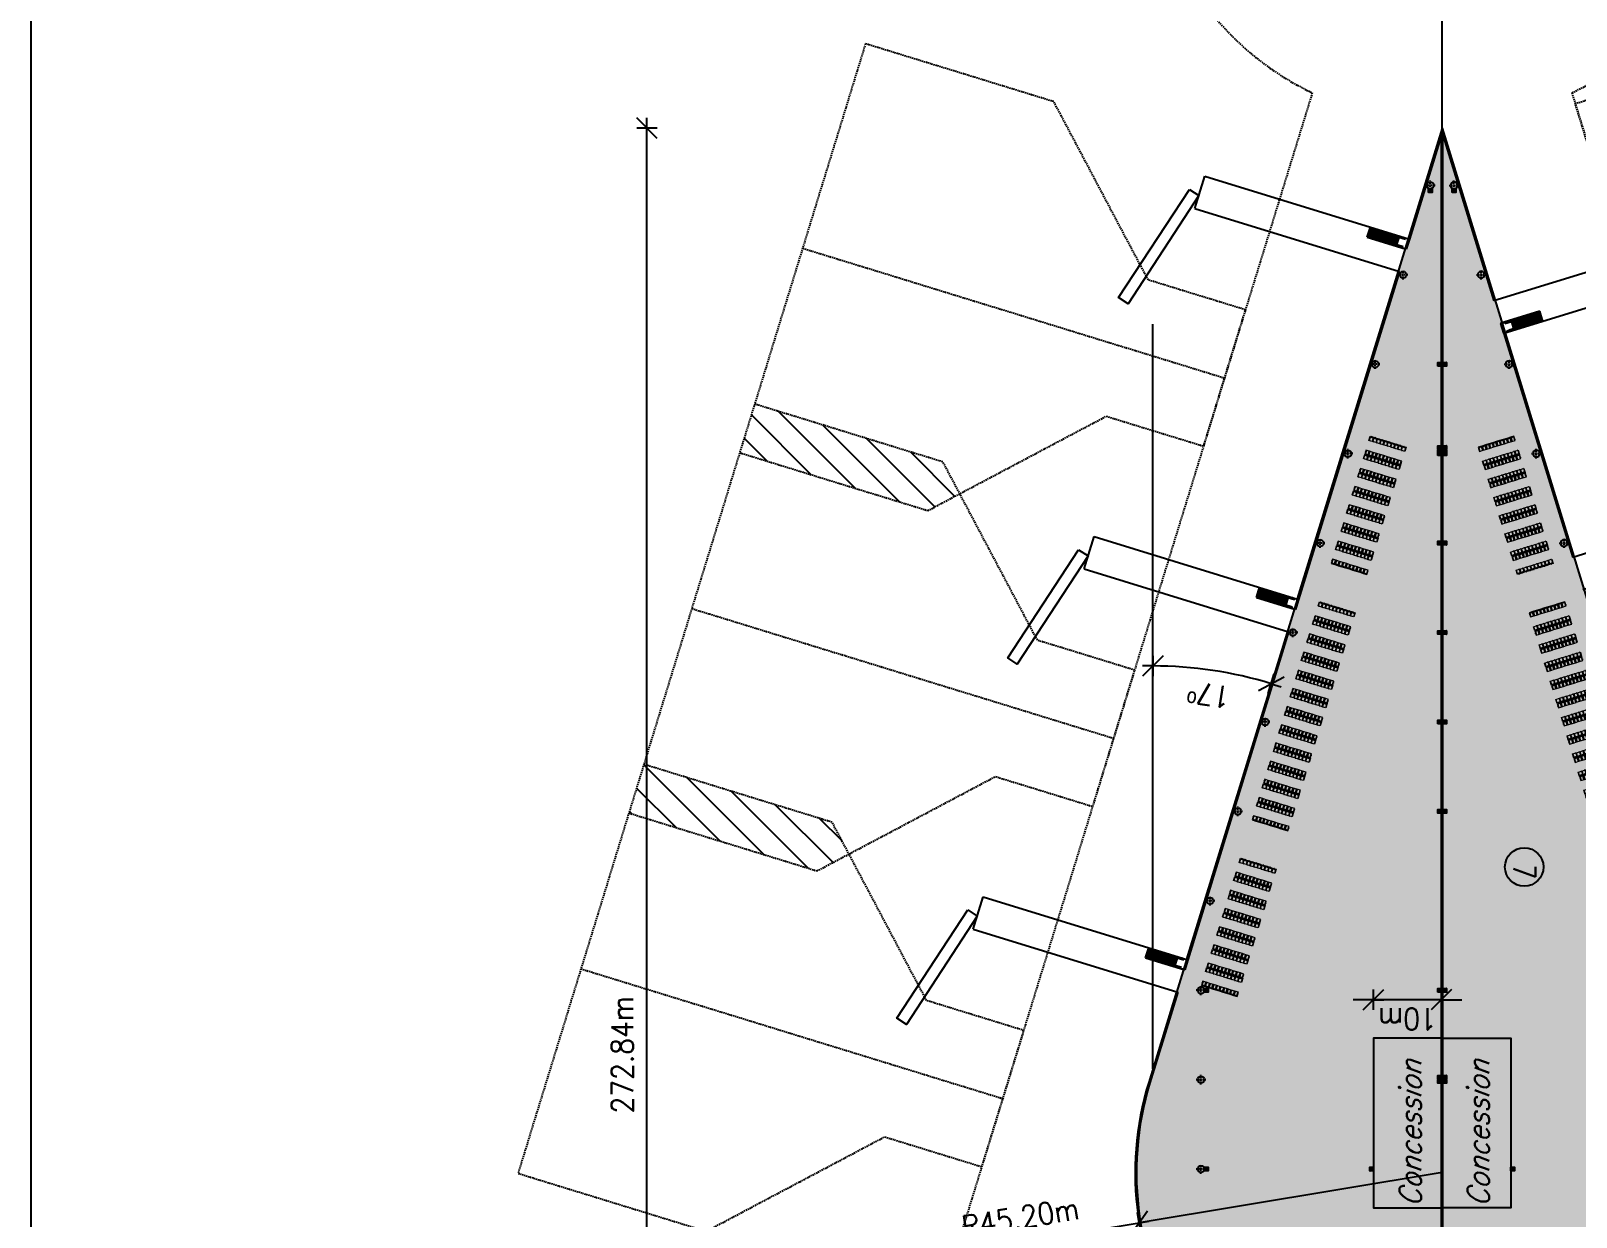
# Model space of a CAD drawing. Header units: millimetres. Extents: x -1 to 12300, y -1929 to 2470.
# Drawn here: x 7028.6 to 7256.1, y -612.1 to -437.4 of the extents above; entities that cross this region are included whole.
import ezdxf

# ---------------------------------------------------------------- set-up
doc = ezdxf.new("R2010")
doc.units = ezdxf.units.MM
for name, pattern in [('DASHDOTBERNUZ', [0.8, 0.4, -0.2, 0, -0.2]), ('DGN Style 1', [0.6, 0, -0.6]), ('HIDDENBERNUZ', [0.3, 0.2, -0.1])]:
    doc.linetypes.add(name, pattern=pattern)
doc.layers.get('0').update_dxf_attribs({"color": 250})
for name, color, linetype in [('01C', 250, 'Continuous'), ('01cotes', 200, 'Continuous'), ('01TXT', 250, 'Continuous'), ('01TXTINCENDIext', 7, 'Continuous'), ('01TXTINCENDIman', 7, 'Continuous'), ('01TXTmaterial', 31, 'Continuous'), ('05CPIL', 250, 'Continuous'), ('0fingers', 250, 'Continuous'), ('0parquing', 250, 'HIDDENBERNUZ'), ('0serveis', 6, 'HIDDENBERNUZ'), ('0Terminal', 250, 'Continuous'), ('espais terminal', 9, 'Continuous')]:
    doc.layers.add(name, color=color, linetype=linetype)
for name, color, linetype, plot in [('_AUXILIAR', 135, 'Continuous', False), ('TR-AUX-OFICINES', 9, 'Continuous', False), ('viewport', 241, 'Continuous', False)]:
    doc.layers.add(name, color=color, linetype=linetype, plot=plot)
doc.styles.add('_FERROS', font='romans.shx', dxfattribs={"width": 0.9})
doc.styles.add('_PEGATINES', font='romans.shx', dxfattribs={"width": 0.9, "oblique": 20})
doc.dimstyles.new('_100PS1500', dxfattribs={"dimtxt": 3.2, "dimasz": 3, "dimexe": 0.18, "dimexo": 0.0625, "dimgap": 2, "dimtad": 1, "dimrnd": 0.01, "dimzin": 12, "dimdsep": 46, "dimtxsty": '_FERROS', "dimblk": 'OBLIQUE', "dimcen": 0.09, "dimdle": 0.5, "dimse1": 1, "dimse2": 1, "dimclrt": 7, "dimadec": 0, "dimazin": 0, "dimtfac": 1, "dimtix": 1, "dimtmove": 2, "dimatfit": 3, "dimldrblk": 'OBLIQUE', "dimfxl": 1, "dimtvp": 0.882353, "dimtolj": 1, "dimtzin": 0, "dimarcsym": 0})
pattern_1 = [(360, (37.508332, -17.139966), (2e-18, 0.01), [])]

# ---------------------------------------------------------------- blocks, each defined once
blk = doc.blocks.new('PK-PETIT')
at = {"layer": '01C'}
for p, q in [((11.5, -14.75), (-20, -14.75)), ((11.5, -14.75), (11.5, -19.75)), ((11.5, -19.75), (-20, -19.75))]:
    blk.add_line(p, q, dxfattribs=at)
at = {"layer": '0fingers'}
blk.add_lwpolyline([(11.5, -16.75), (13.16, -17.08), (15.57, -5.07), (13.91, -4.74)], close=True, dxfattribs=at)
at = {"layer": '0parquing'}
for points in [[(46.5, -22), (24.14, -22), (11.5, -9.5), (0, -9.5), (0, 9.5), (11.5, 9.5), (24.14, 22), (46.5, 22), (46.5, -22)], [(46.5, 0), (0, 0)]]:
    blk.add_lwpolyline(points, dxfattribs=at)
blk = doc.blocks.new('_PIL0')
at = {"color": 3, "linetype": 'DASHDOTBERNUZ', "ltscale": 0.4}
for p, q in [((0.7, 0), (-0.7, 0)), ((0, -0.7), (0, 0.7))]:
    blk.add_line(p, q, dxfattribs=at)
blk.add_circle((0, 0), 0.5)
blk = doc.blocks.new('_Oblique')
for p, q in [((0, -0.5), (0, 0.5)), ((0, 0), (0.5, 0))]:
    blk.add_line(p, q)
at = {"layer": '01C', "color": 7, "linetype": 'ByBlock', "lineweight": -2}
blk.add_line((-0.5, -0.5), (0.5, 0.5), dxfattribs=at)
blk = doc.blocks.new('*D75')
at = {"layer": '01cotes', "color": 0, "lineweight": -2, "transparency": 16777216}
blk.add_line((7119.31, -725.11), (7119.31, -451.27), dxfattribs=at)
at = {"layer": 'DEFPOINTS', "color": 0, "transparency": 16777216}
for p in [(7119.31, -451.77), (7119.31, -451.77), (7119.31, -724.61)]:
    blk.add_point(p, dxfattribs=at)
at = {"layer": '01cotes', "color": 0, "lineweight": -2, "transparency": 16777216, "xscale": 3, "yscale": 3, "zscale": 3}
for p, rotation in [((7119.31, -451.77), 90), ((7119.31, -724.61), 270)]:
    blk.add_blockref('_Oblique', p, dxfattribs=dict(at, rotation=rotation))
at = {"layer": '01cotes', "color": 7, "transparency": 16777216, "insert": (7115.71, -588.19), "char_height": 3.2, "attachment_point": 5, "rotation": 90, "style": '_FERROS'}
blk.add_mtext('\\A1;272.84m', dxfattribs=at)
blk = doc.blocks.new('*D104')
at = {"layer": '01cotes', "color": 0, "lineweight": -2, "transparency": 16777216}
for p, q in [((7226.29, -580.09), (7223.29, -580.09)), ((7236.29, -580.09), (7226.29, -580.09)), ((7236.29, -580.09), (7239.29, -580.09))]:
    blk.add_line(p, q, dxfattribs=at)
at = {"layer": 'DEFPOINTS', "color": 0, "transparency": 16777216}
for p in [(7226.29, -580.09), (7226.29, -580.09), (7236.29, -580.09)]:
    blk.add_point(p, dxfattribs=at)
at = {"layer": '01cotes', "color": 0, "lineweight": -2, "transparency": 16777216, "xscale": 3, "yscale": 3, "zscale": 3}
blk.add_blockref('_Oblique', (7226.29, -580.09), dxfattribs=at)
at = {"layer": '01cotes', "color": 0, "lineweight": -2, "transparency": 16777216, "xscale": 3, "yscale": 3, "zscale": 3, "rotation": 180}
blk.add_blockref('_Oblique', (7236.29, -580.09), dxfattribs=at)
at = {"layer": '01cotes', "color": 7, "transparency": 16777216, "insert": (7231.29, -582.92), "char_height": 3.2, "attachment_point": 5, "rotation": 180, "style": '_FERROS'}
blk.add_mtext('\\A1;10m', dxfattribs=at)
blk = doc.blocks.new('A$C47A048D5')
at = {"layer": '01C', "linetype": 'Continuous'}
h = blk.add_hatch(dxfattribs=at)
h.set_pattern_fill('USER', color=256, scale=0.01, pattern_type=0)
h.set_pattern_definition(pattern_1)
h.paths.add_polyline_path([(6.02, 1.37), (6.02, 1.44), (0.57, 1.44), (0.57, 1.37)])
h = blk.add_hatch(dxfattribs=at)
h.set_pattern_fill('USER', color=256, scale=0.01, pattern_type=0)
h.set_pattern_definition(pattern_1)
h.paths.add_polyline_path([(6.02, 0.12), (6.02, 0.2), (0.57, 0.2), (0.57, 0.12)])
for p, q in [((6.02, 1.56), (0, 1.56)), ((0, 1.56), (0, 1.53)), ((0, 1.53), (0, 0)), ((6.02, 0), (0, 0)), ((6.02, 1.53), (0.03, 1.53)), ((0.03, 0.03), (0.03, 1.53)), ((6.02, 0.03), (0.03, 0.03)), ((0.57, 1.37), (0.57, 1.44)), ((0.57, 1.44), (6.02, 1.44)), ((6.02, 1.37), (0.57, 1.37)), ((0.57, 0.12), (0.57, 0.2)), ((0.57, 0.2), (6.02, 0.2)), ((0.57, 0.12), (6.02, 0.12)), ((0.88, 1.53), (0.91, 1.53)), ((0.88, 1.33), (0.89, 1.33)), ((0.91, 0.23), (0.88, 0.23)), ((0.91, 0.03), (0.88, 0.03)), ((0.89, 1.33), (0.91, 1.33)), ((0.91, 1.53), (0.91, 1.44)), ((0.91, 1.37), (0.91, 1.33)), ((0.91, 1.33), (1.58, 1.33)), ((1.58, 0.23), (0.91, 0.23)), ((0.91, 0.23), (0.91, 0.2)), ((0.91, 0.12), (0.91, 0.03)), ((1.47, 1.53), (1.47, 1.44)), ((1.47, 1.37), (1.47, 1.33)), ((1.47, 0.2), (1.47, 0.23)), ((1.47, 0.12), (1.47, 0.03)), ((1.58, 1.33), (1.58, 0.23)), ((1.58, 1.33), (6, 1.33)), ((1.58, 1.28), (6.02, 1.28)), ((1.58, 1.23), (6.02, 1.23)), ((1.58, 1.18), (6.02, 1.18)), ((1.58, 1.13), (6.02, 1.13)), ((1.58, 1.08), (6.02, 1.08)), ((1.58, 1.03), (6.02, 1.03)), ((1.58, 0.98), (6.02, 0.98)), ((1.58, 0.93), (6.02, 0.93)), ((1.58, 0.88), (6.02, 0.88)), ((1.58, 0.83), (6.02, 0.83)), ((1.58, 0.78), (6.02, 0.78)), ((1.58, 0.73), (6.02, 0.73)), ((1.58, 0.68), (6.02, 0.68)), ((1.58, 0.63), (6.02, 0.63)), ((1.58, 0.58), (6.02, 0.58)), ((1.58, 0.53), (6.02, 0.53)), ((1.58, 0.48), (6.02, 0.48)), ((1.58, 0.43), (6.02, 0.43)), ((1.58, 0.38), (6.02, 0.38)), ((1.58, 0.33), (6.02, 0.33)), ((1.58, 0.28), (6.02, 0.28)), ((5.76, 0.23), (1.58, 0.23)), ((1.58, 0.23), (6.02, 0.23)), ((6.02, 0.23), (5.76, 0.23)), ((6, 1.33), (6.02, 1.33))]:
    blk.add_line(p, q, dxfattribs=at)
at = {"layer": '01C'}
blk.add_line((6.02, 0), (6.02, 1.56), dxfattribs=at)
at = {"layer": '01C', "linetype": 'Continuous'}
for centre, radius, start, end in [((1.27, 1.39), 0.417, 161.6493, 172.8122), ((1.27, 0.18), 0.417, 187.1878, 198.3507), ((1.28, 1.46), 0.428, 192.3446, 195.0345), ((0.88, 1.35), 0.0175, 196.5618, 261.2733), ((0.88, 0.21), 0.0175, 98.7267, 163.4382), ((1.28, 0.11), 0.428, 164.9655, 167.6554), ((0.89, 1.51), 0.0175, 96.5843, 160.5151), ((0.89, 0.05), 0.0175, 199.4849, 263.4157)]:
    blk.add_arc(centre, radius, start, end, dxfattribs=at)
blk = doc.blocks.new('A$C4F031390')
at = {"layer": '0parquing'}
for points in [[(31.5, -65), (31.5, -36.01), (10.5, -15), (10.5, 0), (-10.5, 0), (-10.5, -15), (-31.5, -36.01), (-31.5, -65), (31.5, -65)], [(0, -65), (0, 0)]]:
    blk.add_lwpolyline(points, dxfattribs=at)
blk = doc.blocks.new('*D199')
at = {"layer": '01cotes', "color": 0, "lineweight": -2, "transparency": 16777216}
blk.add_arc((7193.8, -590.24), 59.3, 72.9045, 90, dxfattribs=at)
at = {"layer": 'DEFPOINTS', "color": 0, "transparency": 16777216}
for p in [(7236.39, -451.77), (7193.8, -480.64), (7205.52, -532.11), (7193.8, -590.24), (7193.19, -592.25)]:
    blk.add_point(p, dxfattribs=at)
at = {"layer": '01cotes', "color": 0, "lineweight": -2, "transparency": 16777216, "xscale": 3, "yscale": 3, "zscale": 3}
for p, rotation in [((7193.8, -530.94), 180.0000000000004), ((7211.24, -533.56), 342.9045363779595)]:
    blk.add_blockref('_Oblique', p, dxfattribs=dict(at, rotation=rotation))
at = {"layer": '01cotes', "color": 7, "transparency": 16777216, "insert": (7202.08, -535.16), "char_height": 3.2, "attachment_point": 5, "rotation": 171.4523, "style": '_FERROS'}
blk.add_mtext('\\A1;17º', dxfattribs=at)
blk = doc.blocks.new('*D200')
at = {"layer": '01cotes', "color": 0, "lineweight": -2, "transparency": 16777216}
for p in [(7236.39, -605.53), (7163.93, -617.51)]:
    blk.add_line(p, (7191.8, -612.91), dxfattribs=at)
at = {"layer": 'DEFPOINTS', "color": 0, "transparency": 16777216}
for p in [(7236.39, -605.53), (7191.8, -612.91)]:
    blk.add_point(p, dxfattribs=at)
at = {"layer": '01cotes', "color": 0, "lineweight": -2, "transparency": 16777216, "xscale": 3, "yscale": 3, "zscale": 3, "rotation": 9.387368625860645}
blk.add_blockref('_Oblique', (7191.8, -612.91), dxfattribs=at)
at = {"layer": '01cotes', "color": 7, "transparency": 16777216, "insert": (7174.32, -612.15), "char_height": 3.2, "attachment_point": 5, "rotation": 9.3874, "style": '_FERROS'}
blk.add_mtext('\\A1;R45.20m', dxfattribs=at)
blk = doc.blocks.new('A$C365033A8')
at = {"linetype": 'Continuous', "lineweight": 0, "flags": 128}
blk.add_lwpolyline([(0.77, 0.17), (0.63, 0.7), (0, 0.53), (0.14, 0)], close=True, dxfattribs=at)
at = {"linetype": 'DGN Style 1', "lineweight": 0, "flags": 128}
blk.add_lwpolyline([(0.64, 0.64), (0.75, 0.22), (0.77, 0.17), (0.14, 0), (0, 0.53), (0.63, 0.7)], close=True, dxfattribs=at)
at = {"linetype": 'Continuous', "lineweight": 0, "flags": 128}
blk.add_lwpolyline([(0.64, 0.64), (0.13, 0.5), (0.24, 0.09), (0.75, 0.22)], dxfattribs=at)
blk = doc.blocks.new('CADIRES')
at = {"layer": '01C', "xscale": -1, "rotation": 104.8649578604252}
for p in [(0.51, 2.94), (1.06, 2.94), (1.61, 2.94), (2.16, 2.94), (2.71, 2.94), (3.26, 2.94), (3.81, 2.94), (4.36, 2.94), (4.91, 2.94), (5.46, 2.94)]:
    blk.add_blockref('A$C365033A8', p, dxfattribs=at)
at = {"layer": '01C', "rotation": 75.13504216545468}
for p in [(0.51, -0.14), (1.06, -0.14), (1.61, -0.14), (2.16, -0.14), (2.71, -0.14), (3.26, -0.14), (3.81, -0.14), (4.36, -0.14), (4.91, -0.14), (5.46, -0.14)]:
    blk.add_blockref('A$C365033A8', p, dxfattribs=at)
blk = doc.blocks.new('*U240')
at = {"layer": '01C'}
blk.add_blockref('CADIRES', (-2.75, -1.4), dxfattribs=at)
blk = doc.blocks.new('*U239')
at = {"layer": '01C', "color": 0, "linetype": 'ByBlock', "lineweight": -2, "transparency": 16777216}
for p in [(0, 30.8), (0, 28), (0, 25.2), (0, 22.4), (0, 19.6), (0, 16.8), (0, 14), (0, 11.2), (0, 8.4), (0, 5.6), (0, 2.8), (0, 0)]:
    blk.add_blockref('*U240', p, dxfattribs=at)
blk = doc.blocks.new('*U241')
at = {"layer": '01C'}
blk.add_blockref('CADIRES', (-2.75, -1.4), dxfattribs=at)
blk = doc.blocks.new('*U242')
at = {"layer": '01C', "color": 0, "linetype": 'ByBlock', "lineweight": -2, "transparency": 16777216}
for p in [(0, 30.8), (0, 28), (0, 25.2), (0, 22.4), (0, 19.6), (0, 16.8), (0, 14), (0, 11.2), (0, 8.4), (0, 5.6), (0, 2.8), (0, 0)]:
    blk.add_blockref('*U241', p, dxfattribs=at)
blk = doc.blocks.new('A$C39DC0D00')
at = {"layer": '01TXTINCENDIext'}
h = blk.add_hatch(color=7, dxfattribs=at)
h.dxf.hatch_style = 1
h.paths.add_polyline_path([(0.53, 0.54), (0, 0.54), (0, 0), (0.53, 0)])
h.paths.add_polyline_path([(0.51, 0.51), (0.51, 0.03, -0.414214), (0.5, 0.02), (0.03, 0.02, -0.414214), (0.02, 0.03), (0.02, 0.51, -0.414214), (0.03, 0.52), (0.5, 0.52, -0.414214)], flags=16)
h.paths.add_polyline_path([(0.35, 0.45), (0.34, 0.44), (0.34, 0.45), (0.33, 0.45), (0.32, 0.45), (0.32, 0.45), (0.31, 0.45), (0.31, 0.45), (0.29, 0.45), (0.27, 0.45), (0.27, 0.45), (0.27, 0.45), (0.27, 0.45), (0.27, 0.44), (0.27, 0.44), (0.28, 0.43), (0.28, 0.42, -0.120407), (0.33, 0.4, -0.22624), (0.33, 0.39), (0.33, 0.05, -0.414214), (0.32, 0.04), (0.21, 0.04, -0.414214), (0.19, 0.05), (0.19, 0.08), (0.17, 0.08), (0.17, 0.08), (0.17, 0.1), (0.17, 0.1), (0.17, 0.11), (0.17, 0.11), (0.17, 0.14), (0.17, 0.14), (0.17, 0.14), (0.17, 0.17), (0.16, 0.19), (0.14, 0.24), (0.13, 0.27), (0.12, 0.29), (0.12, 0.31), (0.11, 0.33), (0.11, 0.35), (0.11, 0.38), (0.12, 0.39), (0.13, 0.4), (0.14, 0.42), (0.15, 0.43), (0.16, 0.44), (0.18, 0.44), (0.2, 0.45), (0.22, 0.46), (0.24, 0.46), (0.25, 0.46), (0.25, 0.46), (0.28, 0.48), (0.31, 0.49), (0.33, 0.5), (0.33, 0.49), (0.32, 0.49), (0.29, 0.47), (0.28, 0.47), (0.29, 0.47), (0.31, 0.46), (0.33, 0.46), (0.35, 0.45), (0.35, 0.45)], flags=0)
h.paths.add_polyline_path([(0.25, 0.44), (0.25, 0.44), (0.25, 0.44), (0.25, 0.44), (0.25, 0.43), (0.24, 0.42, 0.110621), (0.2, 0.4, 0.22624), (0.19, 0.39), (0.19, 0.1), (0.19, 0.1), (0.18, 0.1), (0.18, 0.11), (0.19, 0.11), (0.19, 0.14), (0.18, 0.14), (0.18, 0.15), (0.18, 0.17), (0.17, 0.2), (0.16, 0.23), (0.14, 0.27), (0.13, 0.3), (0.13, 0.33), (0.12, 0.35), (0.13, 0.37), (0.13, 0.39), (0.14, 0.41), (0.16, 0.42), (0.18, 0.43), (0.21, 0.44), (0.22, 0.44)], flags=0)
h = blk.add_hatch(color=10, dxfattribs=at)
h.paths.add_polyline_path([(0.51, 0.51, 0.414214), (0.5, 0.52), (0.03, 0.52, 0.414214), (0.02, 0.51), (0.02, 0.03, 0.414214), (0.03, 0.02), (0.5, 0.02, 0.414214), (0.51, 0.03)])
h.paths.add_polyline_path([(0.12, 0.31), (0.11, 0.33), (0.11, 0.35), (0.11, 0.38), (0.12, 0.39), (0.13, 0.4), (0.14, 0.42), (0.15, 0.43), (0.16, 0.44), (0.18, 0.44), (0.2, 0.45), (0.22, 0.46), (0.24, 0.46), (0.25, 0.46), (0.25, 0.46), (0.28, 0.48), (0.31, 0.49), (0.33, 0.5), (0.33, 0.49), (0.32, 0.49), (0.29, 0.47), (0.28, 0.47), (0.29, 0.47), (0.31, 0.46), (0.33, 0.46), (0.35, 0.45), (0.35, 0.45), (0.35, 0.45), (0.34, 0.44), (0.34, 0.45), (0.33, 0.45), (0.32, 0.45), (0.32, 0.45), (0.31, 0.45), (0.31, 0.45), (0.29, 0.45), (0.27, 0.45), (0.27, 0.45), (0.27, 0.45), (0.27, 0.45), (0.27, 0.44), (0.27, 0.44), (0.28, 0.43), (0.28, 0.42, -0.120407), (0.33, 0.4, -0.22624), (0.33, 0.39), (0.33, 0.05, -0.414214), (0.32, 0.04), (0.21, 0.04, -0.414214), (0.19, 0.05), (0.19, 0.08), (0.17, 0.08), (0.17, 0.08), (0.17, 0.1), (0.17, 0.1), (0.17, 0.11), (0.17, 0.11), (0.17, 0.14), (0.17, 0.14), (0.17, 0.14), (0.17, 0.17), (0.16, 0.19), (0.14, 0.24), (0.13, 0.27), (0.12, 0.29)], flags=16)
h.paths.add_polyline_path([(0.13, 0.33), (0.12, 0.35), (0.13, 0.37), (0.13, 0.39), (0.14, 0.41), (0.16, 0.42), (0.18, 0.43), (0.21, 0.44), (0.22, 0.44), (0.25, 0.44), (0.25, 0.44), (0.25, 0.44), (0.25, 0.44), (0.25, 0.43), (0.24, 0.42, 0.110621), (0.2, 0.4, 0.22624), (0.19, 0.39), (0.19, 0.1), (0.19, 0.1), (0.18, 0.1), (0.18, 0.11), (0.19, 0.11), (0.19, 0.14), (0.18, 0.14), (0.18, 0.15), (0.18, 0.17), (0.17, 0.2), (0.16, 0.23), (0.14, 0.27), (0.13, 0.3)], flags=0)
h.paths.add_polyline_path([(0.19, 0.39, -0.22624), (0.2, 0.4, -0.110621), (0.24, 0.42), (0.25, 0.43), (0.25, 0.44), (0.25, 0.44), (0.25, 0.44), (0.25, 0.44), (0.22, 0.44), (0.21, 0.44), (0.18, 0.43), (0.16, 0.42), (0.14, 0.41), (0.13, 0.39), (0.13, 0.37), (0.12, 0.35), (0.13, 0.33), (0.13, 0.3), (0.14, 0.27), (0.16, 0.23), (0.17, 0.2), (0.18, 0.17), (0.18, 0.15), (0.18, 0.14), (0.19, 0.14), (0.19, 0.11), (0.18, 0.11), (0.18, 0.1), (0.19, 0.1), (0.19, 0.1)], flags=0)
h = blk.add_hatch(color=255, dxfattribs=at)
h.paths.add_polyline_path([(0.33, 0.39, 0.22624), (0.33, 0.4, 0.120407), (0.28, 0.42), (0.28, 0.43), (0.27, 0.44), (0.27, 0.44), (0.27, 0.45), (0.27, 0.45), (0.27, 0.45), (0.27, 0.45), (0.29, 0.45), (0.31, 0.45), (0.31, 0.45), (0.32, 0.45), (0.32, 0.45), (0.33, 0.45), (0.34, 0.45), (0.34, 0.44), (0.35, 0.45), (0.35, 0.45), (0.35, 0.45), (0.33, 0.46), (0.31, 0.46), (0.29, 0.47), (0.28, 0.47), (0.29, 0.47), (0.32, 0.49), (0.33, 0.49), (0.33, 0.5), (0.31, 0.49), (0.28, 0.48), (0.25, 0.46), (0.25, 0.46), (0.24, 0.46), (0.22, 0.46), (0.2, 0.45), (0.18, 0.44), (0.16, 0.44), (0.15, 0.43), (0.14, 0.42), (0.13, 0.4), (0.12, 0.39), (0.11, 0.38), (0.11, 0.35), (0.11, 0.33), (0.12, 0.31), (0.12, 0.29), (0.13, 0.27), (0.14, 0.24), (0.16, 0.19), (0.17, 0.17), (0.17, 0.14), (0.17, 0.14), (0.17, 0.14), (0.17, 0.11), (0.17, 0.11), (0.17, 0.1), (0.17, 0.1), (0.17, 0.08), (0.17, 0.08), (0.19, 0.08), (0.19, 0.05, 0.414214), (0.21, 0.04), (0.32, 0.04, 0.414214), (0.33, 0.05)])
h.paths.add_polyline_path([(0.19, 0.1), (0.19, 0.1), (0.18, 0.1), (0.18, 0.11), (0.19, 0.11), (0.19, 0.14), (0.18, 0.14), (0.18, 0.15), (0.18, 0.17), (0.17, 0.2), (0.16, 0.23), (0.14, 0.27), (0.13, 0.3), (0.13, 0.33), (0.12, 0.35), (0.13, 0.37), (0.13, 0.39), (0.14, 0.41), (0.16, 0.42), (0.18, 0.43), (0.21, 0.44), (0.22, 0.44), (0.25, 0.44), (0.25, 0.44), (0.25, 0.44), (0.25, 0.44), (0.25, 0.43), (0.24, 0.42, 0.110621), (0.2, 0.4, 0.22624), (0.19, 0.39)], flags=16)
blk.add_hatch(color=10, dxfattribs=at).paths.add_polyline_path([(0.19, 0.39, -0.22624), (0.2, 0.4, -0.110621), (0.24, 0.42), (0.25, 0.43), (0.25, 0.44), (0.25, 0.44), (0.25, 0.44), (0.25, 0.44), (0.22, 0.44), (0.21, 0.44), (0.18, 0.43), (0.16, 0.42), (0.14, 0.41), (0.13, 0.39), (0.13, 0.37), (0.12, 0.35), (0.13, 0.33), (0.13, 0.3), (0.14, 0.27), (0.16, 0.23), (0.17, 0.2), (0.18, 0.17), (0.18, 0.15), (0.18, 0.14), (0.19, 0.14), (0.19, 0.11), (0.18, 0.11), (0.18, 0.1), (0.19, 0.1), (0.19, 0.1)])
at = {"layer": '01TXTINCENDIext', "color": 255}
for p, q in [((0.02, 0.03), (0.02, 0.51)), ((0.03, 0.52), (0.5, 0.52)), ((0.5, 0.02), (0.03, 0.02)), ((0.51, 0.51), (0.51, 0.03))]:
    blk.add_line(p, q, dxfattribs=at)
at = {"layer": '01TXTINCENDIext', "color": 7}
blk.add_lwpolyline([(0, 0.54), (0.53, 0.54), (0.53, 0), (0, 0)], close=True, dxfattribs=at)
at = {"layer": '01TXTINCENDIext', "color": 255}
for points in [[(0.28, 0.42), (0.28, 0.43), (0.27, 0.44), (0.27, 0.44), (0.27, 0.45), (0.27, 0.45), (0.27, 0.45), (0.27, 0.45), (0.29, 0.45), (0.31, 0.45), (0.31, 0.45), (0.32, 0.45), (0.32, 0.45), (0.33, 0.45), (0.34, 0.45), (0.34, 0.44), (0.35, 0.45), (0.35, 0.45), (0.35, 0.45), (0.33, 0.46), (0.31, 0.46), (0.29, 0.47), (0.28, 0.47), (0.29, 0.47), (0.32, 0.49), (0.33, 0.49), (0.33, 0.5), (0.31, 0.49), (0.28, 0.48), (0.25, 0.46), (0.25, 0.46), (0.24, 0.46), (0.22, 0.46), (0.2, 0.45), (0.18, 0.44), (0.16, 0.44), (0.15, 0.43), (0.14, 0.42), (0.13, 0.4), (0.12, 0.39), (0.11, 0.38), (0.11, 0.35), (0.11, 0.33), (0.12, 0.31), (0.12, 0.29), (0.13, 0.27), (0.14, 0.24), (0.16, 0.19), (0.17, 0.17), (0.17, 0.14), (0.17, 0.14), (0.17, 0.14), (0.17, 0.11), (0.17, 0.11), (0.17, 0.1), (0.17, 0.1), (0.17, 0.08), (0.17, 0.08), (0.19, 0.08)], [(0.19, 0.1), (0.19, 0.1), (0.18, 0.1), (0.18, 0.11), (0.19, 0.11), (0.19, 0.14), (0.18, 0.14), (0.18, 0.15), (0.18, 0.17), (0.17, 0.2), (0.16, 0.23), (0.14, 0.27), (0.13, 0.3), (0.13, 0.33), (0.12, 0.35), (0.13, 0.37), (0.13, 0.39), (0.14, 0.41), (0.16, 0.42), (0.18, 0.43), (0.21, 0.44), (0.22, 0.44), (0.25, 0.44), (0.25, 0.44), (0.25, 0.44), (0.25, 0.44), (0.25, 0.43), (0.24, 0.42)], [(0.19, 0.39), (0.19, 0.1)]]:
    blk.add_lwpolyline(points, dxfattribs=at)
blk.add_lwpolyline([(0.19, 0.08), (0.19, 0.05, 0.414214), (0.21, 0.04), (0.32, 0.04, 0.414214), (0.33, 0.05), (0.33, 0.39)], format="xyb", dxfattribs=at)
for centre, radius, start, end in [((0.03, 0.51), 0.0144, 90, 180), ((0.03, 0.03), 0.0144, 180, 270), ((0.21, 0.39), 0.0128, 129.008, 180), ((0.26, 0.32), 0.105, 103.7582, 129.008), ((0.26, 0.32), 0.105, 50.992, 78.4551), ((0.32, 0.39), 0.0128, 0, 50.992), ((0.5, 0.51), 0.0144, 0, 90), ((0.5, 0.03), 0.0144, 270, 0)]:
    blk.add_arc(centre, radius, start, end, dxfattribs=at)
blk = doc.blocks.new('MANGERA')
at = {"layer": '01TXTINCENDIext'}
h = blk.add_hatch(color=7, dxfattribs=at)
h.dxf.hatch_style = 1
h.paths.add_polyline_path([(0.53, 0.54), (0, 0.54), (0, 0), (0.53, 0)])
h.paths.add_polyline_path([(0.03, 0.52), (0.5, 0.52, -0.414214), (0.51, 0.51), (0.51, 0.03, -0.414214), (0.5, 0.02), (0.03, 0.02, -0.414214), (0.02, 0.03), (0.02, 0.51, -0.414214)], flags=16)
h.paths.add_polyline_path([(0.1, 0.49), (0.11, 0.49), (0.11, 0.2), (0.1, 0.2)], flags=0)
h.paths.add_polyline_path([(0.15, 0.48), (0.15, 0.18, -1), (0.12, 0.18), (0.12, 0.48, -1)], flags=0)
h.paths.add_polyline_path([(0.19, 0.48), (0.19, 0.2, -1), (0.16, 0.2), (0.16, 0.48, -1)], flags=0)
h.paths.add_polyline_path([(0.22, 0.48), (0.22, 0.2, -1), (0.2, 0.2), (0.2, 0.48, -1)], flags=0)
h.paths.add_polyline_path([(0.26, 0.48), (0.26, 0.2, -1), (0.23, 0.2), (0.23, 0.48, -1)], flags=0)
h.paths.add_polyline_path([(0.3, 0.48), (0.3, 0.2, -1), (0.27, 0.2), (0.27, 0.48, -1)], flags=0)
h.paths.add_polyline_path([(0.31, 0.49), (0.31, 0.49), (0.31, 0.35), (0.37, 0.35, -25.210419), (0.37, 0.35), (0.31, 0.35), (0.31, 0.2), (0.31, 0.2)], flags=0)
h.paths.add_polyline_path([(0.11, 0.16), (0.15, 0.16), (0.15, 0.15), (0.11, 0.15)], flags=0)
h.paths.add_polyline_path([(0.4, 0.38), (0.4, 0.35), (0.37, 0.35, -0.36031)], flags=0)
h.paths.add_polyline_path([(0.12, 0.15), (0.15, 0.15), (0.15, 0.12), (0.12, 0.12)], flags=0)
h.paths.add_polyline_path([(0.37, 0.35), (0.4, 0.35), (0.4, 0.32, -0.36031)], flags=0)
h.paths.add_polyline_path([(0.41, 0.38, -0.36031), (0.44, 0.35), (0.41, 0.35)], flags=0)
h.paths.add_polyline_path([(0.11, 0.12), (0.15, 0.12), (0.15, 0.11), (0.11, 0.11)], flags=0)
h.paths.add_polyline_path([(0.41, 0.35), (0.44, 0.35, -0.36031), (0.41, 0.32)], flags=0)
h.paths.add_polyline_path([(0.12, 0.1), (0.15, 0.1), (0.14, 0.07), (0.12, 0.07)], flags=0)
h.paths.add_polyline_path([(0.13, 0.06), (0.14, 0.06), (0.14, 0.05), (0.13, 0.05)], flags=0)
h = blk.add_hatch(color=10, dxfattribs=at)
h.paths.add_polyline_path([(0.03, 0.52, 0.414214), (0.02, 0.51), (0.02, 0.03, 0.414214), (0.03, 0.02), (0.5, 0.02, 0.414214), (0.51, 0.03), (0.51, 0.51, 0.414214), (0.5, 0.52)])
h.paths.add_polyline_path([(0.37, 0.35), (0.31, 0.35), (0.31, 0.2), (0.31, 0.2), (0.31, 0.49), (0.31, 0.49), (0.31, 0.35), (0.37, 0.35, -25.210419)], flags=16)
h.paths.add_polyline_path([(0.41, 0.38, -0.36031), (0.44, 0.35), (0.41, 0.35)], flags=0)
h.paths.add_polyline_path([(0.4, 0.38), (0.4, 0.35), (0.37, 0.35, -0.36031)], flags=0)
h.paths.add_polyline_path([(0.44, 0.35, -0.36031), (0.41, 0.32), (0.41, 0.35)], flags=0)
h.paths.add_polyline_path([(0.4, 0.35), (0.4, 0.32, -0.36031), (0.37, 0.35)], flags=0)
h.paths.add_polyline_path([(0.3, 0.2, -1), (0.27, 0.2), (0.27, 0.48, -1), (0.3, 0.48)], flags=16)
h.paths.add_polyline_path([(0.26, 0.2, -1), (0.23, 0.2), (0.23, 0.48, -1), (0.26, 0.48)], flags=16)
h.paths.add_polyline_path([(0.22, 0.2, -1), (0.2, 0.2), (0.2, 0.48, -1), (0.22, 0.48)], flags=16)
h.paths.add_polyline_path([(0.19, 0.2, -1), (0.16, 0.2), (0.16, 0.48, -1), (0.19, 0.48)], flags=16)
h.paths.add_polyline_path([(0.15, 0.18, -1), (0.12, 0.18), (0.12, 0.48, -1), (0.15, 0.48)], flags=16)
h.paths.add_polyline_path([(0.11, 0.2), (0.1, 0.2), (0.1, 0.49), (0.11, 0.49)], flags=16)
h.paths.add_polyline_path([(0.15, 0.16), (0.15, 0.15), (0.11, 0.15), (0.11, 0.16)], flags=16)
h.paths.add_polyline_path([(0.15, 0.15), (0.15, 0.12), (0.12, 0.12), (0.12, 0.15)], flags=16)
h.paths.add_polyline_path([(0.15, 0.12), (0.15, 0.11), (0.11, 0.11), (0.11, 0.12)], flags=16)
h.paths.add_polyline_path([(0.15, 0.1), (0.14, 0.07), (0.12, 0.07), (0.12, 0.1)], flags=16)
h.paths.add_polyline_path([(0.14, 0.06), (0.14, 0.05), (0.13, 0.05), (0.13, 0.06)], flags=16)
h = blk.add_hatch(color=7, dxfattribs=at)
h.dxf.hatch_style = 1
h.paths.add_polyline_path([(0.15, 0.48, 1), (0.12, 0.48), (0.12, 0.18, 1), (0.15, 0.18)])
h.paths.add_polyline_path([(0.19, 0.48, 1), (0.16, 0.48), (0.16, 0.2, 1), (0.19, 0.2)])
h.paths.add_polyline_path([(0.22, 0.48, 1), (0.2, 0.48), (0.2, 0.2, 1), (0.22, 0.2)])
h.paths.add_polyline_path([(0.26, 0.48, 1), (0.23, 0.48), (0.23, 0.2, 1), (0.26, 0.2)])
h.paths.add_polyline_path([(0.3, 0.48, 1), (0.27, 0.48), (0.27, 0.2, 1), (0.3, 0.2)])
h.paths.add_polyline_path([(0.11, 0.49), (0.1, 0.49), (0.1, 0.2), (0.11, 0.2)])
h.paths.add_polyline_path([(0.31, 0.49), (0.31, 0.49), (0.31, 0.2), (0.31, 0.2)])
h.paths.add_polyline_path([(0.37, 0.35), (0.31, 0.35), (0.31, 0.35), (0.37, 0.35, 25.210419)])
h.paths.add_polyline_path([(0.37, 0.35), (0.4, 0.35), (0.4, 0.32, -0.36031)], flags=16)
h.paths.add_polyline_path([(0.37, 0.35, -0.36031), (0.4, 0.38), (0.4, 0.35)], flags=16)
h.paths.add_polyline_path([(0.41, 0.35), (0.44, 0.35, -0.36031), (0.41, 0.32)], flags=16)
h.paths.add_polyline_path([(0.41, 0.35), (0.41, 0.38, -0.36031), (0.44, 0.35)], flags=16)
h.paths.add_polyline_path([(0.15, 0.16), (0.11, 0.16), (0.11, 0.15), (0.15, 0.15)])
h.paths.add_polyline_path([(0.15, 0.15), (0.12, 0.15), (0.12, 0.12), (0.15, 0.12)])
h.paths.add_polyline_path([(0.15, 0.12), (0.11, 0.12), (0.11, 0.11), (0.15, 0.11)])
h.paths.add_polyline_path([(0.15, 0.1), (0.12, 0.1), (0.12, 0.07), (0.14, 0.07)])
h.paths.add_polyline_path([(0.14, 0.06), (0.13, 0.06), (0.13, 0.05), (0.14, 0.05)])
at = {"layer": '01TXTINCENDIext', "color": 255}
for p, q in [((0.02, 0.03), (0.02, 0.51)), ((0.03, 0.52), (0.5, 0.52)), ((0.5, 0.02), (0.03, 0.02)), ((0.37, 0.35), (0.31, 0.35)), ((0.37, 0.35), (0.31, 0.35)), ((0.4, 0.35), (0.37, 0.35)), ((0.4, 0.35), (0.37, 0.35)), ((0.4, 0.38), (0.4, 0.35)), ((0.4, 0.35), (0.4, 0.32)), ((0.41, 0.38), (0.41, 0.35)), ((0.41, 0.35), (0.41, 0.32)), ((0.44, 0.35), (0.41, 0.35)), ((0.44, 0.35), (0.41, 0.35)), ((0.51, 0.51), (0.51, 0.03))]:
    blk.add_line(p, q, dxfattribs=at)
at = {"layer": '01TXTINCENDIext', "color": 7}
blk.add_lwpolyline([(0, 0.54), (0.53, 0.54), (0.53, 0), (0, 0)], close=True, dxfattribs=at)
at = {"layer": '01TXTINCENDIext', "color": 255}
for points in [[(0.1, 0.49), (0.11, 0.49), (0.11, 0.2), (0.1, 0.2)], [(0.11, 0.16), (0.15, 0.16), (0.15, 0.15), (0.11, 0.15)], [(0.11, 0.12), (0.15, 0.12), (0.15, 0.11), (0.11, 0.11)], [(0.12, 0.15), (0.15, 0.15), (0.15, 0.12), (0.12, 0.12)], [(0.12, 0.1), (0.15, 0.1), (0.14, 0.07), (0.12, 0.07)], [(0.13, 0.06), (0.14, 0.06), (0.14, 0.05), (0.13, 0.05)], [(0.31, 0.49), (0.31, 0.49), (0.31, 0.2), (0.31, 0.2)]]:
    blk.add_lwpolyline(points, close=True, dxfattribs=at)
for points in [[(0.12, 0.18), (0.12, 0.48)], [(0.15, 0.48), (0.15, 0.18)], [(0.16, 0.2), (0.16, 0.48)], [(0.19, 0.48), (0.19, 0.2)], [(0.2, 0.2), (0.2, 0.48)], [(0.22, 0.48), (0.22, 0.2)], [(0.23, 0.2), (0.23, 0.48)], [(0.26, 0.48), (0.26, 0.2)], [(0.27, 0.2), (0.27, 0.48)], [(0.3, 0.48), (0.3, 0.2)]]:
    blk.add_lwpolyline(points, dxfattribs=at)
for centre, radius, start, end in [((0.03, 0.51), 0.0144, 90, 180), ((0.03, 0.03), 0.0144, 180, 270), ((0.13, 0.48), 0.0139, 0, 180), ((0.13, 0.18), 0.0139, 180, 0), ((0.17, 0.48), 0.0139, 0, 180), ((0.17, 0.2), 0.0139, 180, 0), ((0.21, 0.48), 0.0139, 0, 180), ((0.21, 0.2), 0.0139, 180, 0), ((0.25, 0.48), 0.0139, 0, 180), ((0.25, 0.2), 0.0139, 180, 0), ((0.29, 0.48), 0.0139, 0, 180), ((0.29, 0.2), 0.0139, 180, 0), ((0.41, 0.35), 0.0384, 184.543, 175.457), ((0.41, 0.35), 0.0325, 95.3708, 174.6292), ((0.41, 0.35), 0.0325, 185.3708, 264.6292), ((0.41, 0.35), 0.0325, 5.3708, 84.6292), ((0.41, 0.35), 0.0325, 275.3708, 354.6292), ((0.5, 0.51), 0.0144, 0, 90), ((0.5, 0.03), 0.0144, 270, 0)]:
    blk.add_arc(centre, radius, start, end, dxfattribs=at)
blk = doc.blocks.new('PULSADOR')
at = {"layer": '01TXTINCENDIext'}
h = blk.add_hatch(color=10, dxfattribs=at)
h.paths.add_polyline_path([(0.53, 0.54), (0, 0.54), (0, 0), (0.53, 0)])
h.paths.add_polyline_path([(0.03, 0.52), (0.5, 0.52, -0.414214), (0.51, 0.51), (0.51, 0.03, -0.414214), (0.5, 0.02), (0.03, 0.02, -0.414214), (0.02, 0.03), (0.02, 0.51, -0.414214)], flags=16)
h.paths.add_polyline_path([(0.43, 0.27, -1), (0.09, 0.27, -1)], flags=0)
h.paths.add_polyline_path([(0.34, 0.27, -1), (0.19, 0.27, -1)], flags=0)
h = blk.add_hatch(color=7, dxfattribs=at)
h.dxf.hatch_style = 1
h.paths.add_polyline_path([(0.51, 0.51, 0.414214), (0.5, 0.52), (0.03, 0.52, 0.414214), (0.02, 0.51), (0.02, 0.03, 0.414214), (0.03, 0.02), (0.5, 0.02, 0.414214), (0.51, 0.03)])
h.paths.add_polyline_path([(0.43, 0.27, -1), (0.09, 0.27, -1)], flags=16)
h.paths.add_polyline_path([(0.34, 0.27, -1), (0.19, 0.27, -1)], flags=0)
h = blk.add_hatch(color=7, dxfattribs=at)
h.dxf.hatch_style = 1
h.paths.add_polyline_path([(0.34, 0.27, 1), (0.19, 0.27, 1)])
at = {"layer": '01TXTINCENDIext', "color": 255}
for p, q in [((0.02, 0.03), (0.02, 0.51)), ((0.5, 0.02), (0.03, 0.02)), ((0.51, 0.51), (0.51, 0.03))]:
    blk.add_line(p, q, dxfattribs=at)
at = {"layer": '01TXTINCENDIext', "color": 7}
blk.add_lwpolyline([(0, 0.54), (0.53, 0.54), (0.53, 0), (0, 0)], close=True, dxfattribs=at)
for radius in [0.17, 0.075]:
    blk.add_circle((0.26, 0.27), radius, dxfattribs=at)
at = {"layer": '01TXTINCENDIext', "color": 255}
for centre, start, end in [((0.03, 0.51), 90, 180), ((0.03, 0.03), 180, 270), ((0.5, 0.51), 0, 90), ((0.5, 0.03), 270, 0)]:
    blk.add_arc(centre, 0.0144, start, end, dxfattribs=at)

msp = doc.modelspace()

# ---------------------------------------------------------------- hatches: boundary and pattern name
at = {"layer": '0parquing'}
h = msp.add_hatch(dxfattribs=at)
h.set_pattern_fill('ANSI31', color=256)
h.set_pattern_definition([(135, (8267.587, -1846.8883), (-2.245064, -2.245064), [])])
h.paths.add_polyline_path([(7099.895, -1049.445), (7099.895, -1056.945), (7135.853, -1056.945), (7139.026, -1053.195), (7135.853, -1049.445)])
h.paths.add_polyline_path([(7115.39, -976.945), (7115.39, -981.276), (7139.518, -981.276), (7135.853, -976.945)])
h.paths.add_polyline_path([(7115.39, -918.276), (7115.39, -923.162), (7144.383, -923.162), (7146.827, -920.719), (7144.383, -918.276)])
h.paths.add_polyline_path([(7115.39, -860.162), (7115.39, -867.662), (7144.383, -867.662), (7148.134, -863.912), (7144.383, -860.162)])
h.paths.add_polyline_path([(7115.39, -804.662), (7115.39, -812.162), (7144.383, -812.162), (7148.134, -808.412), (7144.383, -804.662)])
h.paths.add_polyline_path([(7078.453, -686.297), (7078.453, -693.797), (7107.446, -693.797), (7111.197, -690.047), (7107.446, -686.297)])
h.paths.add_polyline_path([(7118.866, -545.43), (7116.661, -552.599), (7144.373, -561.122), (7149.061, -558.64), (7146.577, -553.953)])
h.paths.add_polyline_path([(7135.181, -492.382), (7132.976, -499.551), (7160.688, -508.074), (7165.376, -505.592), (7162.892, -500.905)])
h.paths.add_polyline_path([(7287, -466.861), (7285.487, -469.68), (7288.323, -471.162), (7309.697, -464.589), (7308.374, -460.287)])
h.paths.add_polyline_path([(7298.611, -504.616), (7297.098, -507.435), (7299.934, -508.917), (7321.308, -502.343), (7319.985, -498.042)])
h.paths.add_polyline_path([(7310.223, -542.37), (7308.71, -545.19), (7311.546, -546.672), (7332.92, -540.098), (7331.597, -535.797)])
h.paths.add_polyline_path([(7353.465, -637.719), (7351.19, -639.969), (7353.465, -642.219), (7375.827, -642.219), (7375.827, -637.719)])
h.paths.add_polyline_path([(7353.465, -677.219), (7351.19, -679.469), (7353.465, -681.719), (7375.827, -681.719), (7375.827, -677.219)])
h.paths.add_polyline_path([(7316.528, -796.187), (7314.253, -798.437), (7316.528, -800.687), (7338.89, -800.687), (7338.89, -796.187)])
h.paths.add_polyline_path([(7316.528, -835.687), (7314.253, -837.937), (7316.528, -840.187), (7338.89, -840.187), (7338.89, -835.687)])
h.paths.add_polyline_path([(7316.528, -875.187), (7314.253, -877.437), (7316.528, -879.687), (7338.89, -879.687), (7338.89, -875.187)])
h.paths.add_polyline_path([(7316.528, -914.687), (7314.253, -916.937), (7316.528, -919.187), (7338.89, -919.187), (7338.89, -914.687)])
h.paths.add_polyline_path([(7316.528, -954.187), (7314.253, -956.437), (7316.528, -958.687), (7338.89, -958.687), (7338.89, -954.187)])
h.paths.add_polyline_path([(7316.528, -993.687), (7314.253, -995.937), (7316.528, -998.187), (7338.89, -998.187), (7338.89, -993.687)])
h.paths.add_polyline_path([(7316.528, -1033.187), (7314.253, -1035.437), (7316.528, -1037.687), (7338.89, -1037.687), (7338.89, -1033.187)])
h.paths.add_polyline_path([(7316.528, -1072.687), (7314.253, -1074.937), (7316.528, -1077.187), (7338.89, -1077.187), (7338.89, -1072.687)])
h.paths.add_polyline_path([(7316.528, -1112.187), (7314.253, -1114.437), (7316.528, -1116.687), (7338.89, -1116.687), (7338.89, -1112.187)])
at = {"layer": 'espais terminal'}
h = msp.add_hatch(color=170, dxfattribs=at)
h.dxf.hatch_style = 1
h.paths.add_polyline_path([(7193.187, -592.245, 0.2228431), (7198.549, -630.253), (7176.03, -630.253), (7182.156, -650.371, 0.5526058), (7185.463, -724.613), (7200.19, -724.613), (7200.19, -1151.831), (7236.39, -1151.831), (7236.39, -451.773)])
h = msp.add_hatch(color=94, dxfattribs=at)
h.dxf.hatch_style = 1
h.paths.add_polyline_path([(7236.39, -451.773), (7236.39, -1161.831), (7272.59, -1161.831), (7272.59, -1161.631), (7272.59, -724.613), (7287.317, -724.613, 0.5526058), (7290.624, -650.371), (7296.75, -630.253), (7274.231, -630.253, 0.2228431), (7279.593, -592.245)])

# ---------------------------------------------------------------- linework, layer by layer
at = {"layer": '01C'}
for p, q in [((7236.39, -452.453), (7236.39, -1161.831)), ((7236.29, -1161.831), (7236.29, -452.778)), ((7236.49, -1161.831), (7236.49, -452.778)), ((7200.001, -463.614), (7201.471, -458.835)), ((7201.471, -458.835), (7231.579, -468.095)), ((7200.001, -463.614), (7230.11, -472.874)), ((7183.686, -516.662), (7185.156, -511.883)), ((7185.156, -511.883), (7215.264, -521.143)), ((7183.686, -516.662), (7213.795, -525.922)), ((7167.371, -569.71), (7168.841, -564.931)), ((7168.841, -564.931), (7198.949, -574.191)), ((7167.371, -569.71), (7197.479, -578.97))]:
    msp.add_line(p, q, dxfattribs=at)
for points in [[(7236.29, -610.743), (7236.29, -585.743), (7226.29, -585.743), (7226.29, -610.743)], [(7236.49, -610.743), (7236.49, -585.743), (7246.49, -585.743), (7246.49, -610.743)]]:
    msp.add_lwpolyline(points, close=True, dxfattribs=at)
at = {"layer": '01cotes'}
msp.add_line((7193.803, -590.242), (7193.803, -480.635), dxfattribs=at)
at = {"layer": '01TXTmaterial'}
msp.add_circle((7248.474, -560.54), 2.834, dxfattribs=at)
at = {"layer": '0fingers'}
for points in [[(7199.173, -460.776), (7200.589, -461.703), (7190.158, -477.645), (7188.742, -476.719)], [(7182.858, -513.824), (7184.274, -514.751), (7173.843, -530.693), (7172.427, -529.767)], [(7166.543, -566.872), (7167.959, -567.798), (7157.528, -583.741), (7156.112, -582.814)]]:
    msp.add_lwpolyline(points, close=True, dxfattribs=at)
at = {"layer": '0serveis'}
for p, q in [((7217.274, -446.574), (7186.734, -545.767)), ((7255.507, -446.574), (7286.046, -545.767)), ((7186.734, -545.767), (7163.544, -621.089))]:
    msp.add_line(p, q, dxfattribs=at)
for centre, start, end in [((7235.525, -408.263), 103.1229, 244.52724), ((7237.255, -408.263), 295.47276, 76.8771)]:
    msp.add_arc(centre, 42.436, start, end, dxfattribs=at)
at = {"layer": '0Terminal'}
for p, q in [((7236.39, -451.773), (7231.388, -468.036)), ((7236.39, -452.453), (7231.579, -468.095)), ((7236.39, -451.773), (7244.195, -477.149)), ((7236.39, -452.453), (7244.004, -477.208)), ((7229.918, -472.816), (7215.073, -521.084)), ((7230.11, -472.874), (7215.264, -521.143)), ((7245.473, -481.987), (7255.615, -514.962)), ((7245.665, -481.928), (7255.806, -514.904)), ((7213.603, -525.863), (7198.758, -574.132)), ((7213.795, -525.922), (7198.949, -574.191)), ((7197.288, -578.911), (7193.187, -592.245)), ((7197.479, -578.97), (7193.378, -592.304))]:
    msp.add_line(p, q, dxfattribs=at)
for radius, end in [(45.2, 213.15534), (45, 213.62714)]:
    msp.add_arc((7236.39, -605.533), radius, 162.90454, end, dxfattribs=at)
at = {"layer": '_AUXILIAR'}
msp.add_xline((7236.39, -1156.362), (0, 1), dxfattribs=at)
msp.add_xline((7236.39, -1156.362), (0, 1), dxfattribs=at)
at = {"layer": 'TR-AUX-OFICINES'}
for points in [[(7200.19, -1151.831), (7236.39, -1151.831), (7236.39, -451.773), (7193.187, -592.245, 0.2228431), (7198.549, -630.253), (7176.03, -630.253), (7182.156, -650.371, 0.5526058), (7185.463, -724.613), (7200.19, -724.613), (7200.19, -1151.831)], [(7272.59, -1161.831), (7236.39, -1161.831), (7236.39, -451.773), (7279.593, -592.245, -0.2228431), (7274.231, -630.253), (7296.75, -630.253), (7290.624, -650.371, -0.5526058), (7287.317, -724.613), (7272.59, -724.613), (7272.59, -1161.831)]]:
    msp.add_lwpolyline(points, format="xyb", dxfattribs=at)
at = {"layer": 'viewport'}
msp.add_lwpolyline([(7441.12, -1473.247), (7441.12, -295.747), (7028.62, -295.747), (7028.62, -1473.247)], close=True, dxfattribs=at)

# ---------------------------------------------------------------- block references
at = {"layer": '01C'}
for name, p, rotation in [('PK-PETIT', (7258.784, -457.23), 17.09546362203903), ('A$C4F031390', (7204.364, -488.551), 252.9045363778893), ('PK-PETIT', (7270.395, -494.985), 17.09546362203903), ('A$C47A048D5', (7245.473, -481.987), 17.09546362200973), ('A$C4F031390', (7188.049, -541.598), 252.9045363778893), ('CADIRES', (7224.995, -499.794), 342.9045363774479), ('CADIRES', (7224.172, -502.47), 342.9045363774479), ('CADIRES', (7223.349, -505.146), 342.9045363774479), ('CADIRES', (7222.526, -507.823), 342.9045363774479), ('CADIRES', (7221.703, -510.499), 342.9045363774479), ('CADIRES', (7220.88, -513.175), 342.9045363774479), ('CADIRES', (7220.057, -515.852), 342.9045363774479), ('*U242', (7211.485, -553.077), 342.9045363774479), ('A$C4F031390', (7171.734, -594.646), 252.9045363778893), ('CADIRES', (7205.888, -561.922), 342.9045363774479), ('CADIRES', (7205.064, -564.598), 342.9045363774479), ('CADIRES', (7204.241, -567.274), 342.9045363774479), ('CADIRES', (7203.418, -569.951), 342.9045363774479), ('CADIRES', (7202.595, -572.627), 342.9045363774479), ('CADIRES', (7201.772, -575.303), 342.9045363774479), ('CADIRES', (7200.949, -577.98), 342.9045363774479)]:
    msp.add_blockref(name, p, dxfattribs=dict(at, rotation=rotation))
at = {"layer": '01C', "xscale": -1}
for name, p, rotation in [('A$C47A048D5', (7231.119, -469.591), 342.9045363779902), ('CADIRES', (7247.785, -499.794), 17.09546362255203), ('CADIRES', (7248.608, -502.47), 17.09546362255203), ('CADIRES', (7249.431, -505.146), 17.09546362255203), ('CADIRES', (7250.254, -507.823), 17.09546362255203), ('CADIRES', (7251.078, -510.499), 17.09546362255203), ('CADIRES', (7251.901, -513.175), 17.09546362255203), ('CADIRES', (7252.724, -515.852), 17.09546362255203), ('A$C47A048D5', (7214.804, -522.639), 342.9045363779902), ('*U239', (7261.295, -553.077), 17.09546362255203), ('A$C47A048D5', (7198.489, -575.687), 342.9045363779902)]:
    msp.add_blockref(name, p, dxfattribs=dict(at, rotation=rotation))
at = {"layer": '01TXTINCENDIext', "rotation": 90}
for p in [(7234.913, -461.214), (7238.404, -461.214), (7236.29, -486.784), (7237.027, -486.784), (7236.29, -499.951), (7237.027, -499.951), (7236.29, -513.117), (7237.027, -513.117), (7236.29, -526.284), (7237.027, -526.284), (7236.29, -539.451), (7237.027, -539.451), (7236.29, -552.617), (7237.027, -552.617), (7201.927, -578.951), (7236.29, -578.951), (7237.027, -578.951), (7201.927, -605.284), (7226.29, -605.284), (7247.027, -605.284)]:
    msp.add_blockref('A$C39DC0D00', p, dxfattribs=at)
at = {"layer": '01TXTINCENDIman', "rotation": 90}
for name, p in [('PULSADOR', (7236.29, -499.047)), ('MANGERA', (7236.29, -499.674)), ('PULSADOR', (7237.027, -499.047)), ('MANGERA', (7237.027, -499.674)), ('PULSADOR', (7236.29, -591.744)), ('PULSADOR', (7237.027, -591.744)), ('MANGERA', (7236.29, -592.372)), ('MANGERA', (7237.027, -592.372))]:
    msp.add_blockref(name, p, dxfattribs=at)
at = {"layer": '05CPIL'}
for p in [(7234.645, -460.187), (7230.65, -473.354), (7226.544, -486.52), (7222.523, -499.687), (7218.445, -512.854), (7214.424, -526.02), (7210.346, -539.187), (7206.309, -552.354), (7202.226, -565.52), (7200.89, -578.687), (7200.89, -591.854), (7200.89, -605.02)]:
    msp.add_blockref('_PIL0', p, dxfattribs=at)
at = {"layer": '05CPIL', "xscale": -1, "rotation": 359.999999999992}
for p in [(7238.136, -460.187), (7242.13, -473.354), (7246.237, -486.52), (7250.258, -499.687), (7254.336, -512.854)]:
    msp.add_blockref('_PIL0', p, dxfattribs=at)

# ---------------------------------------------------------------- texts
at = {"layer": '01TXT', "style": '_PEGATINES', "oblique": 20, "width": 0.9}
for p in [(7233.328, -610.579), (7243.328, -610.579)]:
    msp.add_text('Concession', height=3.2, rotation=90, dxfattribs=at).set_placement(p)
at = {"layer": '01TXTmaterial', "style": '_PEGATINES', "oblique": 20, "width": 0.9}
msp.add_text('L', height=3.2, rotation=90, dxfattribs=at).set_placement((7250.118, -562.476))

# ---------------------------------------------------------------- dimensions: what is measured, and where the dimension line sits
at = {"layer": '01cotes'}
for base, p1, p2, angle, override, picture, middle in [((7119.312, -451.773), (7119.312, -724.613), (7119.312, -451.773), 90, {"dimpost": 'm'}, '*D75', (7115.712, -588.193)), ((7226.29, -580.092), (7236.29, -580.092), (7226.29, -580.092), 180, {"dimtad": 0, "dimpost": 'm'}, '*D104', (7231.29, -582.916))]:
    dim = msp.add_linear_dim(base=base, p1=p1, p2=p2, angle=angle, dimstyle='_100PS1500', override=override, dxfattribs=at)
    dim.commit()
    dim.dimension.update_dxf_attribs({"geometry": picture, "text_midpoint": middle})
dim = msp.add_angular_dim_2l(base=(7205.522, -532.107), line1=((7193.803, -590.242), (7193.803, -480.635)), line2=((7236.39, -451.773), (7193.187, -592.245)), text='17º', dimstyle='_100PS1500', override={"dimzin": 0, "dimpost": 'm'}, dxfattribs=at)
dim.commit()
dim.dimension.update_dxf_attribs({"geometry": '*D199', "text_midpoint": (7202.083, -535.157)})
dim = msp.add_radius_dim(center=(7236.39, -605.533), mpoint=(7191.796, -612.905), dimstyle='_100PS1500', override={"dimzin": 0, "dimpost": 'm'}, dxfattribs=at)
dim.commit()
dim.dimension.update_dxf_attribs({"geometry": '*D200', "text_midpoint": (7174.318, -612.146)})

doc.saveas('drawing.dxf')
